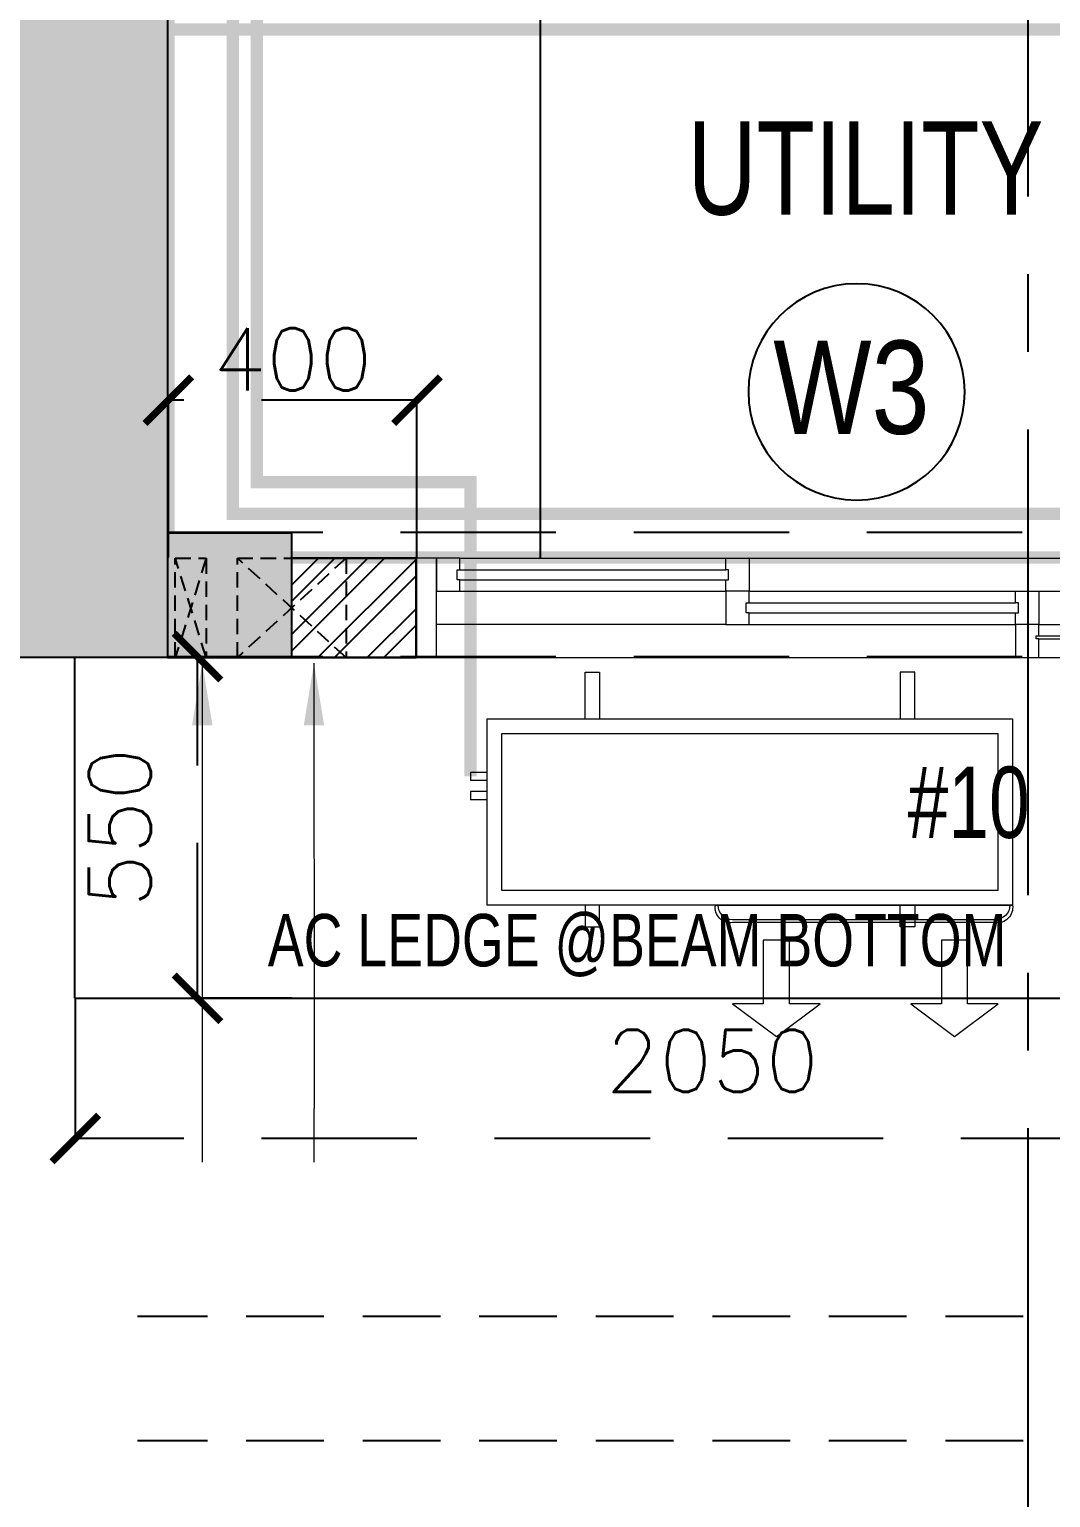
# Model space of a CAD drawing. Header units: millimetres. Extents: x 1135099 to 1230264, y -5736945 to -5695799.
# Drawn here: x 1193959 to 1195602, y -5720962 to -5718599 of the extents above; entities that cross this region are included whole.
import ezdxf
from ezdxf.enums import TextEntityAlignment as Align

# ---------------------------------------------------------------- set-up
doc = ezdxf.new("R2010")
doc.units = ezdxf.units.MM
doc.header["$LTSCALE"] = 1000
doc.header["$MEASUREMENT"] = 0
for name, pattern in [('$0$( Hidden )', [0.375, 0.25, -0.125]), ('3BHK-A$0$AUDIT_D_120904163729-0', [0]), ('3BHK-A$0$DASHED', [0.75, 0.5, -0.25]), ('3BHK-A$0$HIDDEN', [0.375, 0.25, -0.125]), ('3BHK-A$0$PHANTOM2', [1.25, 0.625, -0.125, 0.125, -0.125, 0.125, -0.125]), ('AUDIT_D_120904163729-0', [0]), ('T8 - TYPICAL FLOOR CORE$0$HIDDEN', [0.375, 0.25, -0.125]), ('T8(T9 IS SIMILAR) - DIMENSION & TEXTING$0$HIDDEN', [0.375, 0.25, -0.125]), ('T8(T9 IS SIMILAR)$0$$0$HIDDEN', [0.375, 0.25, -0.125]), ('T8_REFUGE COLUMNS$0$CENTER2', [1.125, 0.75, -0.125, 0.125, -0.125])]:
    doc.linetypes.add(name, pattern=pattern)
doc.layers.get('0').update_dxf_attribs({"linetype": 'AUDIT_D_120904163729-0'})
for name, color, linetype in [('$0$a-beam 2', 50, 'Continuous'), ('3BHK-A$0$$0$a-KIT FIX', 251, 'Continuous'), ('3BHK-A$0$A-HATCH -160', 251, '3BHK-A$0$AUDIT_D_120904163729-0'), ('T8 - TYPICAL FLOOR CORE$0$A-DIMENSIONS', 2, 'T8 - TYPICAL FLOOR CORE$0$HIDDEN'), ('T8 - TYPICAL FLOOR CORE$0$A-SLAB SUNK-AC LEDGES', 251, 'T8 - TYPICAL FLOOR CORE$0$HIDDEN'), ('T8(T9 IS SIMILAR) - DIMENSION & TEXTING$0$A-DIMENSIONS', 2, 'T8(T9 IS SIMILAR) - DIMENSION & TEXTING$0$HIDDEN'), ('T8(T9 IS SIMILAR) - DIMENSION & TEXTING$1$a-window-no', 125, 'Continuous'), ('T8(T9 IS SIMILAR)$0$S-BEAM', 20, 'T8(T9 IS SIMILAR)$0$$0$HIDDEN'), ('T8_REFUGE COLUMNS$0$A-CENTERLINE', 193, 'T8_REFUGE COLUMNS$0$CENTER2'), ('T8_REFUGE COLUMNS$0$A-SHEAR WALL THICKENING', 3, 'Continuous'), ('T8_REFUGE COLUMNS$1$A-RCC COLS', 3, 'Continuous'), ('T8_TYPICAL COLUMNS$0$A-RCC COLS', 3, 'Continuous'), ('T8_TYPICAL COLUMNS$0$A-SHEAR WALL THICKENING', 3, 'Continuous')]:
    doc.layers.add(name, color=color, linetype=linetype)
for name, color, linetype, lineweight in [('3BHK-A$0$$0$Window', 4, 'Continuous', 20), ('3BHK-A$0$$1$A-WALL- 160', 6, 'Continuous', 30), ('3BHK-A$0$A-AC DRAIN PIPE', 94, 'Continuous', 18), ('3BHK-A$0$A-AC PIPE', 151, 'Continuous', 20), ('3BHK-A$0$A-ODU', 30, 'Continuous', 20), ('T8(T9 IS SIMILAR) - DIMENSION & TEXTING$0$T8 - TYPICAL FLOOR CORE$0$$1$a-Text', 4, 'Continuous', 0), ('T8(T9 IS SIMILAR) - DIMENSION & TEXTING$1$a-Text', 4, 'Continuous', 0), ('T8(T9 IS SIMILAR) - DIMENSION & TEXTING$1$R0-18-10-2014-T1-1st Podium Floor Plan$0$Text', 2, 'Continuous', 0), ('T8(T9 IS SIMILAR)$0$D&W', 8, 'Continuous', 25)]:
    doc.layers.add(name, color=color, linetype=linetype, lineweight=lineweight)
doc.layers.add('A-RERA CARPET AREA', color=30, linetype='Continuous', plot=False)
doc.layers.add('T8_REFUGE COLUMNS$1$COL-HATCH', color=7, linetype='Continuous', lineweight=25, true_color=0xa3a3a3)
doc.styles.add('T8 - TYPICAL FLOOR CORE$0$Romans 1', font='romans.shx', dxfattribs={"height": 100})
doc.styles.add('T8(T9 IS SIMILAR) - DIMENSION & TEXTING$0$Romans 1', font='romans.shx', dxfattribs={"height": 100})
doc.styles.add('T8(T9 IS SIMILAR) - DIMENSION & TEXTING$0$T8 - TYPICAL FLOOR CORE$0$$1$ARIAL ARROW', font='swisscl.ttf')
doc.styles.add('T8(T9 IS SIMILAR) - DIMENSION & TEXTING$1$ARIAL ARROW', font='swisscl.ttf')
doc.styles.add('T8(T9 IS SIMILAR) - DIMENSION & TEXTING$1$LODHA STANDERD', font='sanss___.ttf')
doc.styles.add('T8(T9 IS SIMILAR) - DIMENSION & TEXTING$1$Tahoma', font='tahoma.ttf')
doc.dimstyles.new('T8 - TYPICAL FLOOR CORE$0$ALPINE S', dxfattribs={"dimscale": 0, "dimtxt": 100, "dimasz": 75, "dimexe": 0, "dimexo": 0, "dimgap": 75, "dimtad": 1, "dimdec": 0, "dimzin": 0, "dimdsep": 46, "dimtxsty": 'T8 - TYPICAL FLOOR CORE$0$Romans 1', "dimblk": 'T8 - TYPICAL FLOOR CORE$0$_ArchTick', "dimcen": 0.09, "dimclrd": 256, "dimclre": 256, "dimclrt": 7, "dimadec": 0, "dimazin": 0, "dimtfac": 1, "dimtdec": 0, "dimtofl": 0, "dimtmove": 1, "dimatfit": 0, "dimldrblk": 'T8 - TYPICAL FLOOR CORE$0$_Open90', "dimfxl": 1, "dimtolj": 1, "dimtzin": 0, "dimarcsym": 0})
doc.dimstyles.new('T8(T9 IS SIMILAR) - DIMENSION & TEXTING$0$ALPINE S', dxfattribs={"dimscale": 0, "dimtxt": 100, "dimasz": 75, "dimexe": 0, "dimexo": 0, "dimgap": 75, "dimtad": 1, "dimdec": 0, "dimzin": 0, "dimdsep": 46, "dimtxsty": 'T8(T9 IS SIMILAR) - DIMENSION & TEXTING$0$Romans 1', "dimblk": 'T8(T9 IS SIMILAR) - DIMENSION & TEXTING$0$_ArchTick', "dimcen": 0.09, "dimclrd": 256, "dimclre": 256, "dimclrt": 7, "dimadec": 0, "dimazin": 0, "dimtfac": 1, "dimtdec": 0, "dimtofl": 0, "dimtmove": 1, "dimatfit": 0, "dimldrblk": 'T8(T9 IS SIMILAR) - DIMENSION & TEXTING$0$_Open90', "dimfxl": 1, "dimtolj": 1, "dimtzin": 0, "dimarcsym": 0})
doc.dimstyles.new('T8(T9 IS SIMILAR) - DIMENSION & TEXTING$1$SAMATA STD', dxfattribs={"dimtxt": 100, "dimasz": 50, "dimexe": 50, "dimexo": 50, "dimgap": 10, "dimtad": 0, "dimdec": 0, "dimrnd": 5, "dimzin": 0, "dimdsep": 46, "dimtxsty": 'T8(T9 IS SIMILAR) - DIMENSION & TEXTING$1$Tahoma', "dimblk": 'T8(T9 IS SIMILAR) - DIMENSION & TEXTING$1$_Origin2', "dimcen": -50, "dimdle": 50, "dimclrd": 7, "dimclre": 7, "dimclrt": 7, "dimadec": 0, "dimazin": 0, "dimtfac": 1, "dimtdec": 0, "dimtmove": 1, "dimatfit": 3, "dimfxl": 150, "dimtfill": 1, "dimtolj": 1, "dimtzin": 0, "dimlwd": -1, "dimlwe": -1, "dimarcsym": 0})

# ---------------------------------------------------------------- blocks, each defined once
blk = doc.blocks.new('$0$A$C76D3746F')
at = {"layer": '$0$a-beam 2', "color": 8, "linetype": '$0$( Hidden )', "ltscale": 0.5}
for p, q in [((-12599.8, -10084.7, -0.1), (-9299.9, -10084.8)), ((-12599.8, -10284.7, -0.1), (-9299.9, -10284.8))]:
    blk.add_line(p, q, dxfattribs=at)
blk = doc.blocks.new('T8(T9 IS SIMILAR) - DIMENSION & TEXTING$1$WINDOW TAG')
at = {"layer": 'T8(T9 IS SIMILAR) - DIMENSION & TEXTING$1$a-window-no'}
blk.add_circle((0, 0), 174.1, dxfattribs=at)
at = {"layer": 'T8(T9 IS SIMILAR) - DIMENSION & TEXTING$1$a-window-no', "style": 'T8(T9 IS SIMILAR) - DIMENSION & TEXTING$1$LODHA STANDERD'}
blk.add_attdef('WINDOW', text='', height=150, dxfattribs=at).set_placement((11.3, 2.8), align=Align.MIDDLE_CENTER)
blk = doc.blocks.new('T8(T9 IS SIMILAR) - DIMENSION & TEXTING$0$_ArchTick')
at = {"color": 0, "linetype": 'ByBlock', "const_width": 0.15}
blk.add_lwpolyline([(-0.5, -0.5), (0.5, 0.5)], dxfattribs=at)
blk = doc.blocks.new('*D400')
at = {"layer": 'T8(T9 IS SIMILAR) - DIMENSION & TEXTING$0$A-DIMENSIONS', "linetype": 'T8(T9 IS SIMILAR) - DIMENSION & TEXTING$0$HIDDEN', "lineweight": -2, "transparency": 16777216}
for p, q in [((1194182.2, -5719448.6), (1194182.2, -5719195.3)), ((1194582.2, -5719448.6), (1194582.2, -5719195.3))]:
    blk.add_line(p, q, dxfattribs=at)
at = {"layer": 'T8(T9 IS SIMILAR) - DIMENSION & TEXTING$0$A-DIMENSIONS', "lineweight": -2, "transparency": 16777216}
blk.add_line((1194582.2, -5719195.3), (1194182.2, -5719195.3), dxfattribs=at)
at = {"layer": 'T8(T9 IS SIMILAR) - DIMENSION & TEXTING$0$A-DIMENSIONS', "linetype": 'ByBlock', "lineweight": -2, "transparency": 16777216, "xscale": 75, "yscale": 75, "zscale": 75, "rotation": 180}
blk.add_blockref('T8(T9 IS SIMILAR) - DIMENSION & TEXTING$0$_ArchTick', (1194182.2, -5719195.3), dxfattribs=at)
at = {"layer": 'T8(T9 IS SIMILAR) - DIMENSION & TEXTING$0$A-DIMENSIONS', "linetype": 'ByBlock', "lineweight": -2, "transparency": 16777216, "xscale": 75, "yscale": 75, "zscale": 75}
blk.add_blockref('T8(T9 IS SIMILAR) - DIMENSION & TEXTING$0$_ArchTick', (1194582.2, -5719195.3), dxfattribs=at)
at = {"layer": 'T8(T9 IS SIMILAR) - DIMENSION & TEXTING$0$A-DIMENSIONS', "color": 7, "linetype": 'ByBlock', "transparency": 16777216, "insert": (1194382.2, -5719129.7), "char_height": 100, "attachment_point": 5, "style": 'T8(T9 IS SIMILAR) - DIMENSION & TEXTING$0$Romans 1'}
blk.add_mtext('\\A1;400', dxfattribs=at)
blk = doc.blocks.new('T8(T9 IS SIMILAR) - DIMENSION & TEXTING$0$_Open90')
at = {"color": 0, "linetype": 'ByBlock', "lineweight": -2}
for p, q in [((-0.5, 0.5), (0, 0)), ((0, 0), (-1, 0)), ((0, 0), (-0.5, -0.5))]:
    blk.add_line(p, q, dxfattribs=at)
blk = doc.blocks.new('T8(T9 IS SIMILAR) - DIMENSION & TEXTING$1$_Origin2')
at = {"color": 0, "linetype": 'ByBlock', "lineweight": -2}
blk.add_line((-0.5, 0), (-1, 0), dxfattribs=at)
for radius in [0.5, 0.25]:
    blk.add_circle((0, 0), radius, dxfattribs=at)
blk = doc.blocks.new('*D255')
at = {"layer": 'T8(T9 IS SIMILAR) - DIMENSION & TEXTING$0$A-DIMENSIONS', "linetype": 'T8(T9 IS SIMILAR) - DIMENSION & TEXTING$0$HIDDEN', "lineweight": -2, "transparency": 16777216}
for p, q in [((1194032.5, -5720158.4), (1194032.5, -5720383.9)), ((1196082.2, -5720158.4), (1196082.2, -5720383.9))]:
    blk.add_line(p, q, dxfattribs=at)
at = {"layer": 'T8(T9 IS SIMILAR) - DIMENSION & TEXTING$0$A-DIMENSIONS', "lineweight": -2, "transparency": 16777216}
blk.add_line((1196082.2, -5720383.9), (1194032.5, -5720383.9), dxfattribs=at)
at = {"layer": 'T8(T9 IS SIMILAR) - DIMENSION & TEXTING$0$A-DIMENSIONS', "linetype": 'ByBlock', "lineweight": -2, "transparency": 16777216, "xscale": 75, "yscale": 75, "zscale": 75, "rotation": 180}
blk.add_blockref('T8(T9 IS SIMILAR) - DIMENSION & TEXTING$0$_ArchTick', (1194032.5, -5720383.9), dxfattribs=at)
at = {"layer": 'T8(T9 IS SIMILAR) - DIMENSION & TEXTING$0$A-DIMENSIONS', "linetype": 'ByBlock', "lineweight": -2, "transparency": 16777216, "xscale": 75, "yscale": 75, "zscale": 75}
blk.add_blockref('T8(T9 IS SIMILAR) - DIMENSION & TEXTING$0$_ArchTick', (1196082.2, -5720383.9), dxfattribs=at)
at = {"layer": 'T8(T9 IS SIMILAR) - DIMENSION & TEXTING$0$A-DIMENSIONS', "color": 7, "linetype": 'ByBlock', "transparency": 16777216, "insert": (1195057.4, -5720258.9), "char_height": 100, "attachment_point": 5, "style": 'T8(T9 IS SIMILAR) - DIMENSION & TEXTING$0$Romans 1'}
blk.add_mtext('\\A1;2050', dxfattribs=at)
blk = doc.blocks.new('T8_REFUGE COLUMNS$0$A$C277F3394')
at = {"layer": 'T8_REFUGE COLUMNS$0$A-SHEAR WALL THICKENING', "linetype": 'ByBlock', "true_color": 0xa3a3a3}
h = blk.add_hatch(color=253, dxfattribs=at)
h.dxf.hatch_style = 1
h.paths.add_polyline_path([(-10710.2, -185), (-10910.2, -185), (-10910.2, -385), (-10710.2, -385)])
at = {"layer": 'T8_REFUGE COLUMNS$0$A-SHEAR WALL THICKENING', "linetype": 'ByBlock'}
blk.add_lwpolyline([(-10710.2, -185), (-10910.2, -185), (-10910.2, -385), (-10710.2, -385)], close=True, dxfattribs=at)
blk = doc.blocks.new('T8_REFUGE COLUMNS$0$A$C46A13422')
at = {"layer": 'T8_REFUGE COLUMNS$0$A-SHEAR WALL THICKENING', "linetype": 'ByBlock'}
blk.add_blockref('T8_REFUGE COLUMNS$0$A$C277F3394', (-5609.8, -7500), dxfattribs=at)
blk = doc.blocks.new('T8_REFUGE COLUMNS')
at = {"layer": 'T8_REFUGE COLUMNS$1$COL-HATCH', "linetype": 'ByBlock'}
h = blk.add_hatch(color=256, dxfattribs=at)
h.dxf.hatch_style = 1
h.paths.add_polyline_path([(1194182.1, -5719609.9), (1193882.1, -5719609.9), (1193882.1, -5717174.9), (1194182.1, -5717174.9)])
at = {"layer": 'T8_REFUGE COLUMNS$0$A-CENTERLINE'}
blk.add_line((1195567.1, -5727867.6), (1195567.1, -5698299.6), dxfattribs=at)
at = {"layer": 'T8_REFUGE COLUMNS$1$A-RCC COLS', "linetype": 'ByBlock'}
blk.add_lwpolyline([(1194182.1, -5719609.9), (1193882.1, -5719609.9), (1193882.1, -5717174.9), (1194182.1, -5717174.9)], close=True, dxfattribs=at)
blk.add_blockref('T8_REFUGE COLUMNS$0$A$C46A13422', (1210702.1, -5711724.9), dxfattribs=at)
blk = doc.blocks.new('T8_TYPICAL COLUMNS$0$A$C277F3394')
at = {"layer": 'T8_TYPICAL COLUMNS$0$A-SHEAR WALL THICKENING', "linetype": 'ByBlock'}
h = blk.add_hatch(color=31, dxfattribs=at)
h.dxf.hatch_style = 1
h.paths.add_polyline_path([(-10710.2, -185), (-10910.2, -185), (-10910.2, -385), (-10710.2, -385)])
blk.add_lwpolyline([(-10710.2, -185), (-10910.2, -185), (-10910.2, -385), (-10710.2, -385)], close=True, dxfattribs=at)
blk = doc.blocks.new('T8_TYPICAL COLUMNS$0$A$C46A13422')
at = {"layer": 'T8_TYPICAL COLUMNS$0$A-SHEAR WALL THICKENING', "linetype": 'ByBlock'}
blk.add_blockref('T8_TYPICAL COLUMNS$0$A$C277F3394', (-5609.8, -7500), dxfattribs=at)
blk = doc.blocks.new('T8_TYPICAL COLUMNS')
at = {"layer": 'T8_TYPICAL COLUMNS$0$A-RCC COLS', "linetype": 'ByBlock'}
for name, p in [('T8_REFUGE COLUMNS', (0, 0)), ('T8_TYPICAL COLUMNS$0$A$C46A13422', (1210702.1, -5711724.9))]:
    blk.add_blockref(name, p, dxfattribs=at)
blk = doc.blocks.new('3BHK-A$0$$0$1500')
at = {"layer": '3BHK-A$0$$0$Window', "color": 1, "lineweight": 13}
for p, q in [((1150276.5, -5694418.8), (1148842.5, -5694418.8)), ((1149307.5, -5694418.8), (1148880, -5694418.8)), ((1149307.5, -5694472.1), (1148880, -5694472.1)), ((1149773.7, -5694472.1), (1149345, -5694472.1)), ((1149811.2, -5694472.1), (1150276.5, -5694472.1)), ((1149307.5, -5694525.5), (1148842.5, -5694525.5)), ((1149773.7, -5694525.5), (1149345, -5694525.5)), ((1150239, -5694525.5), (1149811.2, -5694525.5)), ((1149773.7, -5694578.8), (1148842.5, -5694578.8)), ((1150239, -5694578.8), (1149811.2, -5694578.8))]:
    blk.add_line(p, q, dxfattribs=at)
at = {"layer": '3BHK-A$0$$0$Window', "color": 5, "lineweight": 13}
for p, q in [((1149307.5, -5694449.1), (1148880, -5694449.1)), ((1149307.5, -5694453.6), (1148880, -5694453.6)), ((1149773.7, -5694490.7), (1149345, -5694490.7)), ((1149773.7, -5694506.9), (1149345, -5694506.9)), ((1150239, -5694544.1), (1149811.2, -5694544.1)), ((1150239, -5694560.2), (1149811.2, -5694560.2))]:
    blk.add_line(p, q, dxfattribs=at)
at = {"layer": '3BHK-A$0$$0$Window', "color": 4, "lineweight": 13}
for points in [[(1148842.5, -5694418.8), (1148809.5, -5694418.8), (1148809.5, -5694578.8), (1148842.5, -5694578.8)], [(1148880, -5694453.6), (1148880, -5694472.1), (1148842.5, -5694472.1), (1148842.5, -5694418.8), (1148880, -5694418.8), (1148880, -5694449.1), (1148875.5, -5694449.1), (1148875.5, -5694453.6)], [(1149307.5, -5694453.6), (1149307.5, -5694472.1), (1149345, -5694472.1), (1149345, -5694418.8), (1149307.5, -5694418.8), (1149307.5, -5694449.1), (1149312, -5694449.1), (1149312, -5694453.6)], [(1150309.5, -5694418.8), (1150276.5, -5694418.8), (1150276.5, -5694578.8), (1150309.5, -5694578.8)], [(1149345, -5694506.9), (1149345, -5694525.5), (1149307.5, -5694525.5), (1149307.5, -5694472.1), (1149345, -5694472.1), (1149345, -5694490.7), (1149340.5, -5694490.7), (1149340.5, -5694506.9)], [(1149773.7, -5694506.9), (1149773.7, -5694525.5), (1149811.2, -5694525.5), (1149811.2, -5694472.1), (1149773.7, -5694472.1), (1149773.7, -5694490.7), (1149778.2, -5694490.7), (1149778.2, -5694506.9)], [(1149811.2, -5694560.2), (1149811.2, -5694578.8), (1149773.7, -5694578.8), (1149773.7, -5694525.5), (1149811.2, -5694525.5), (1149811.2, -5694544.1), (1149806.7, -5694544.1), (1149806.7, -5694560.2)], [(1150239, -5694560.2), (1150239, -5694578.8), (1150276.5, -5694578.8), (1150276.5, -5694525.5), (1150239, -5694525.5), (1150239, -5694544.1), (1150243.5, -5694544.1), (1150243.5, -5694560.2)]]:
    blk.add_lwpolyline(points, close=True, dxfattribs=at)
blk = doc.blocks.new('3BHK-A$0$odu1')
at = {"layer": '3BHK-A$0$A-ODU'}
for p, q in [((258.1, -900), (258.1, -926.8)), ((271.4, -900), (271.4, -926.8)), ((289, -900), (289, -926.8)), ((302.3, -900), (302.3, -926.8)), ((271.4, -926.8), (258.1, -926.8)), ((302.3, -926.8), (289, -926.8))]:
    blk.add_line(p, q, dxfattribs=at)
for points in [[(88.5, -533), (88.5, -55, 0.504861), (60.4, -82.8), (60.4, -505.3, 0.504861)], [(88.5, -528.7), (88.5, -59.3), (88.5, -59.3, 0.414214), (65.1, -82.8), (65.1, -505.3, 0.414214), (88.5, -528.7)]]:
    blk.add_lwpolyline(points, format="xyb", close=True, dxfattribs=at)
for points in [[(388.5, -900), (388.5, -55), (88.5, -55), (88.5, -900)], [(365.1, -876.5), (365.1, -78.5), (112, -78.5), (112, -876.5)]]:
    blk.add_lwpolyline(points, close=True, dxfattribs=at)
at = {"layer": '3BHK-A$0$A-ODU', "color": 0, "lineweight": 20, "ltscale": 300}
for points in [[(32, -169.4), (-70.1, -169.4), (-70.1, -218.7), (-122.9, -148.3), (-70.1, -77.9), (-70.1, -127.2), (32, -127.2)], [(32, -456), (-70.1, -456), (-70.1, -505.3), (-122.9, -434.9), (-70.1, -364.4), (-70.1, -413.7), (32, -413.7)]]:
    blk.add_lwpolyline(points, close=True, dxfattribs=at)
at = {"layer": '3BHK-A$0$A-ODU', "color": 3}
for points in [[(88.5, -212.3), (53.8, -212.3), (53.8, -235.7), (88.5, -235.7)], [(388.5, -212.3), (463.5, -212.3), (463.5, -235.7), (388.5, -235.7)], [(88.5, -742.7), (53.8, -742.7), (53.8, -719.3), (88.5, -719.3)], [(388.5, -742.7), (463.5, -742.7), (463.5, -719.3), (388.5, -719.3)]]:
    blk.add_lwpolyline(points, dxfattribs=at)
blk = doc.blocks.new('3BHK-A')
at = {"layer": '3BHK-A$0$A-HATCH -160', "linetype": 'ByBlock'}
h = blk.add_hatch(dxfattribs=at)
h.set_pattern_fill('ANSI32', color=256, scale=150)
h.set_pattern_definition([(45, (-0.65, 1285.594), (-39.77475644, 39.77475644), []), (45, (25.864, 1285.594), (-39.77475644, 39.77475644), [])])
h.paths.add_polyline_path([(1194382.1, -5719609.9), (1194582.2, -5719609.9), (1194582.2, -5719449.9), (1194382.1, -5719449.9)])
at = {"linetype": '3BHK-A$0$HIDDEN', "ltscale": 0.1}
for p, q in [((1194244.6, -5719449.9, -0.5), (1194194.6, -5719609.9, -0.5)), ((1194244.6, -5719609.9, -0.5), (1194194.6, -5719449.9, -0.5)), ((1194469.6, -5719609.9, -0.5), (1194294.6, -5719449.9, -0.5)), ((1194469.6, -5719449.9, -0.5), (1194294.6, -5719609.9, -0.5))]:
    blk.add_line(p, q, dxfattribs=at)
at = {"linetype": '3BHK-A$0$HIDDEN', "ltscale": 0.1, "elevation": -0.5}
for points in [[(1194244.6, -5719609.9), (1194194.6, -5719609.9), (1194194.6, -5719449.9), (1194244.6, -5719449.9)], [(1194469.6, -5719609.9), (1194294.6, -5719609.9), (1194294.6, -5719449.9), (1194469.6, -5719449.9)]]:
    blk.add_lwpolyline(points, close=True, dxfattribs=at)
at = {"layer": '3BHK-A$0$$0$a-KIT FIX', "color": 1}
blk.add_line((1194782.3, -5719448.6, 0), (1194782.3, -5715474, 0), dxfattribs=at)
at = {"layer": '3BHK-A$0$$1$A-WALL- 160', "linetype": 'ByBlock'}
for p, q in [((1194382.1, -5719449.9, -1), (1194582.2, -5719449.9, -0.5)), ((1194582.2, -5719609.9, -0.5), (1194582.2, -5719449.9, -0.5)), ((1194382.1, -5719609.9, -0.5), (1194582.2, -5719609.9, -0.5))]:
    blk.add_line(p, q, dxfattribs=at)
at = {"layer": '3BHK-A$0$A-AC DRAIN PIPE', "linetype": '3BHK-A$0$PHANTOM2', "ltscale": 0.1, "const_width": 20, "elevation": 0.1}
blk.add_lwpolyline([(1194669.9, -5719801.3), (1194669.9, -5719327.4), (1194326, -5719327.4), (1194326, -5717448.4), (1192557.7, -5717448.4)], dxfattribs=at)
at = {"layer": '3BHK-A$0$A-AC PIPE', "linetype": '3BHK-A$0$DASHED', "ltscale": 0.1, "const_width": 20, "elevation": 0.1}
blk.add_lwpolyline([(1192557.7, -5717490.6), (1194287.3, -5717490.6), (1194287.3, -5719378.7), (1196372.9, -5719378.7), (1196372.9, -5719589)], dxfattribs=at)
at = {"layer": '3BHK-A$0$$1$A-WALL- 160', "linetype": 'ByBlock', "rotation": 180}
blk.add_blockref('3BHK-A$0$$0$1500', (2344891.7, -11414028.7, -0.5), dxfattribs=at)
at = {"layer": '3BHK-A$0$A-ODU', "xscale": -0.9999999999999977, "rotation": 269.9999207463206}
blk.add_blockref('3BHK-A$0$odu1', (1195596.8, -5720097, 0.1), dxfattribs=at)
blk = doc.blocks.new('T8 - TYPICAL FLOOR CORE$0$_ArchTick')
at = {"color": 0, "linetype": 'ByBlock', "const_width": 0.15}
blk.add_lwpolyline([(-0.5, -0.5), (0.5, 0.5)], dxfattribs=at)
blk = doc.blocks.new('*D855')
at = {"layer": 'T8 - TYPICAL FLOOR CORE$0$A-DIMENSIONS', "linetype": 'T8 - TYPICAL FLOOR CORE$0$HIDDEN', "lineweight": -2, "transparency": 16777216}
for p, q in [((1194383, -5719608.6), (1194230.5, -5719608.6)), ((1194383, -5720158.4), (1194230.5, -5720158.4))]:
    blk.add_line(p, q, dxfattribs=at)
at = {"layer": 'T8 - TYPICAL FLOOR CORE$0$A-DIMENSIONS', "lineweight": -2, "transparency": 16777216}
blk.add_line((1194230.5, -5720158.4), (1194230.5, -5719608.6), dxfattribs=at)
at = {"layer": 'T8 - TYPICAL FLOOR CORE$0$A-DIMENSIONS', "linetype": 'ByBlock', "lineweight": -2, "transparency": 16777216, "xscale": 75, "yscale": 75, "zscale": 75}
for p, rotation in [((1194230.5, -5719608.6), 90), ((1194230.5, -5720158.4), 270)]:
    blk.add_blockref('T8 - TYPICAL FLOOR CORE$0$_ArchTick', p, dxfattribs=dict(at, rotation=rotation))
at = {"layer": 'T8 - TYPICAL FLOOR CORE$0$A-DIMENSIONS', "color": 7, "linetype": 'ByBlock', "transparency": 16777216, "insert": (1194105.5, -5719883.5), "char_height": 100, "attachment_point": 5, "rotation": 90, "style": 'T8 - TYPICAL FLOOR CORE$0$Romans 1'}
blk.add_mtext('\\A1;550', dxfattribs=at)
blk = doc.blocks.new('T8 - TYPICAL FLOOR CORE$0$_Open90')
at = {"color": 0, "linetype": 'ByBlock', "lineweight": -2}
for p, q in [((-0.5, 0.5), (0, 0)), ((0, 0), (-1, 0)), ((0, 0), (-0.5, -0.5))]:
    blk.add_line(p, q, dxfattribs=at)
blk = doc.blocks.new('T8(T9 IS SIMILAR) - DIMENSION & TEXTING')
at = {"layer": 'T8(T9 IS SIMILAR) - DIMENSION & TEXTING$1$a-window-no'}
ref = blk.add_blockref('T8(T9 IS SIMILAR) - DIMENSION & TEXTING$1$WINDOW TAG', (1195289.6, -5719182.1), dxfattribs=dict(at, xscale=-1))
ref.add_attrib('WINDOW', 'W3', dxfattribs={"height": 150, "style": 'T8(T9 IS SIMILAR) - DIMENSION & TEXTING$1$LODHA STANDERD', "width": 0.8}).set_placement((1195281.2, -5719174.6), align=Align.MIDDLE_CENTER)
at = {"layer": 'T8(T9 IS SIMILAR) - DIMENSION & TEXTING$0$T8 - TYPICAL FLOOR CORE$0$$1$a-Text', "style": 'T8(T9 IS SIMILAR) - DIMENSION & TEXTING$0$T8 - TYPICAL FLOOR CORE$0$$1$ARIAL ARROW'}
blk.add_text('AC LEDGE @BEAM BOTTOM', height=84.375, dxfattribs=at).set_placement((1194342.2, -5720106.8, 0))
at = {"layer": 'T8(T9 IS SIMILAR) - DIMENSION & TEXTING$1$a-Text', "style": 'T8(T9 IS SIMILAR) - DIMENSION & TEXTING$1$ARIAL ARROW'}
blk.add_text('UTILITY', height=150, dxfattribs=at).set_placement((1195017.7, -5718896.8))
at = {"layer": 'T8(T9 IS SIMILAR) - DIMENSION & TEXTING$1$R0-18-10-2014-T1-1st Podium Floor Plan$0$Text', "linetype": 'ByBlock', "style": 'T8(T9 IS SIMILAR) - DIMENSION & TEXTING$1$ARIAL ARROW'}
blk.add_text('#10', height=114.75, dxfattribs=at).set_placement((1195371.8, -5719900))
at = {"layer": 'T8(T9 IS SIMILAR) - DIMENSION & TEXTING$0$A-DIMENSIONS', "linetype": 'ByBlock'}
dim = blk.add_linear_dim(base=(1194182.2, -5719195.3), p1=(1194582.2, -5719448.6, 0.5), p2=(1194182.2, -5719448.6), angle=180, dimstyle='T8(T9 IS SIMILAR) - DIMENSION & TEXTING$0$ALPINE S', override={"dimscale": 1, "dimfxl": 5, "dimarcsym": 1}, dxfattribs=at)
dim.commit()
dim.dimension.update_dxf_attribs({"geometry": '*D400', "text_midpoint": (1194382.2, -5719254.7), "dimtype": 128})
dim = blk.add_linear_dim(base=(1194032.5, -5720383.9), p1=(1196082.2, -5720158.4, 0), p2=(1194032.5, -5720158.4, 0), dimstyle='T8(T9 IS SIMILAR) - DIMENSION & TEXTING$0$ALPINE S', override={"dimscale": 1, "dimfxl": 5, "dimarcsym": 1}, dxfattribs=at)
dim.commit()
dim.dimension.update_dxf_attribs({"geometry": '*D255', "text_midpoint": (1195057.4, -5720258.9)})
at = {"layer": 'T8(T9 IS SIMILAR) - DIMENSION & TEXTING$1$R0-18-10-2014-T1-1st Podium Floor Plan$0$Text'}
for points in [[(1194236.8, -5719618.9), (1194236.8, -5720248.5), (1194236.8, -5720422.1)], [(1194416.5, -5719618.9), (1194416.6, -5720248.5), (1194416.5, -5720422.1)]]:
    blk.add_leader(points, dimstyle='T8(T9 IS SIMILAR) - DIMENSION & TEXTING$1$SAMATA STD', override={"dimscale": 1, "dimasz": 100, "dimclrd": 2, "dimfxlon": 1, "dimarcsym": 1}, dxfattribs=at)
blk = doc.blocks.new('T8 - TYPICAL FLOOR CORE')
at = {"layer": 'T8 - TYPICAL FLOOR CORE$0$A-SLAB SUNK-AC LEDGES', "linetype": 'ByBlock'}
for p, q in [((1194032.5, -5719608.6, 0), (1194032.5, -5720158.4, 0)), ((1194032.5, -5720158.4, 0), (1196082.2, -5720158.4, 0))]:
    blk.add_line(p, q, dxfattribs=at)
at = {"layer": 'T8 - TYPICAL FLOOR CORE$0$A-DIMENSIONS', "linetype": 'ByBlock'}
dim = blk.add_linear_dim(base=(1194230.5, -5719608.6), p1=(1194383, -5720158.4, 0), p2=(1194383, -5719608.6, 0), angle=90, dimstyle='T8 - TYPICAL FLOOR CORE$0$ALPINE S', override={"dimscale": 1, "dimfxl": 5, "dimarcsym": 1}, dxfattribs=at)
dim.commit()
dim.dimension.update_dxf_attribs({"geometry": '*D855', "text_midpoint": (1194105.5, -5719883.5)})
blk = doc.blocks.new('T8(T9 IS SIMILAR)')
at = {"layer": 'T8(T9 IS SIMILAR)$0$D&W', "linetype": 'ByBlock'}
blk.add_blockref('3BHK-A', (0, 0), dxfattribs=at)
blk.add_blockref('T8 - TYPICAL FLOOR CORE', (0, 0), dxfattribs=at)
at = {"layer": 'T8(T9 IS SIMILAR)$0$S-BEAM'}
for p, q in [((1194182.3, -5719408.3, -0.3), (1196682.2, -5719408.3, 0)), ((1194182.3, -5719608.3, -0.3), (1196682.2, -5719608.3, 0))]:
    blk.add_line(p, q, dxfattribs=at)
at = {"layer": 'T8(T9 IS SIMILAR)$0$S-BEAM', "elevation": -0.2}
blk.add_lwpolyline([(1194032.7, -5719608.2), (1194032.7, -5720158.2), (1196082.1, -5720158.5)], dxfattribs=at)
at = {"layer": 'T8(T9 IS SIMILAR)$0$D&W', "linetype": 'ByBlock'}
blk.add_blockref('T8_TYPICAL COLUMNS', (0, 0), dxfattribs=at)

msp = doc.modelspace()

# ---------------------------------------------------------------- linework, layer by layer
at = {"layer": 'A-RERA CARPET AREA', "const_width": 20, "elevation": 0.6}
msp.add_lwpolyline([(1185182.8, -5710698.3), (1185182.8, -5717398.5), (1186632.8, -5717398.6), (1186632.7, -5719523.5), (1189932.7, -5719523.5), (1189932.7, -5717573.5), (1194182.6, -5717573.5), (1194182.6, -5718598.6), (1196682.3, -5718598.9), (1196682.2, -5715374), (1199207.4, -5715374), (1199207.4, -5714273.5)], dxfattribs=at)
msp.add_lwpolyline([(1194182.6, -5718598.6), (1196682.2, -5718598.6), (1196682.2, -5719448.8), (1194182.6, -5719448.8)], close=True, dxfattribs=at)

# ---------------------------------------------------------------- block references
at = {"layer": '$0$a-beam 2', "linetype": 'ByBlock', "xscale": -1}
msp.add_blockref('$0$A$C76D3746F', (1184832.7, -5710585.7, 0.1), dxfattribs=at)

# ---------------------------------------------------------------- next in the draw order: block references
at = {"linetype": 'ByBlock'}
msp.add_blockref('T8(T9 IS SIMILAR)', (-1.4, 0.2, -0.6), dxfattribs=at)

# ---------------------------------------------------------------- next in the draw order: block references
msp.add_blockref('T8(T9 IS SIMILAR) - DIMENSION & TEXTING', (0, 0), dxfattribs=at)

doc.saveas('drawing.dxf')
